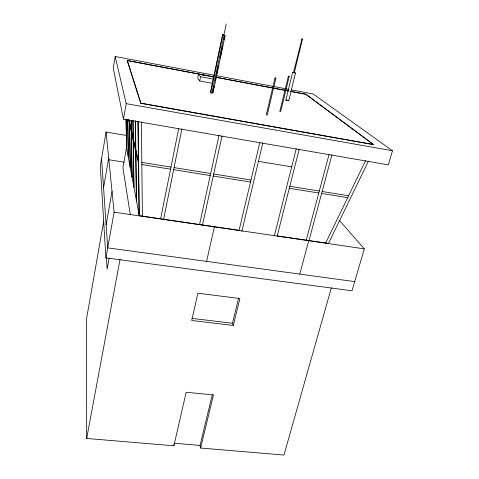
<?xml version="1.0" encoding="UTF-8"?>
<svg xmlns="http://www.w3.org/2000/svg" width="479" height="479" viewBox="0 0 479 479"><rect width="100%" height="100%" fill="white"/><g stroke="black" fill="none" stroke-linecap="round" stroke-linejoin="round"><path stroke-width="0.72" d="M214.161 75.233L115.188 56.504L113.248 68.012L123.462 119.181L388.349 164.872L392.481 150.759L313.134 93.962L291.136 89.801M126.66 135.509L106.087 132.048L100.297 166.027L105.907 257.864L352.005 290.795L364.297 248.852L339.437 220.49M103.572 187.684L108.703 158.1M344.934 139.569L140.85 103.308L127.234 60.474L213.903 76.832M103.745 221.07L86.519 318.942L86.693 438.459L173.895 445.793L186.157 392.247L213.466 394.965L200.617 448.039L283.963 455.05L331.372 287.783M123.462 119.181L126.205 103.662L115.188 56.504M106.122 224.849L112.044 191.456M105.907 257.864L114.122 212.173L106.087 132.048M126.037 119.361L126.528 147.736L122.935 167.698L130.276 214.664M109.122 258.211L107.14 269.168L106.404 257.427M140.85 103.308L127.234 60.474M86.693 438.459L120.073 259.151M160.621 218.795L178.751 128.396M163.638 219.238L181.876 128.935M214.041 78.394L212.682 76.832L198.51 74.155L197.659 78.311L199.665 80.951L212.622 83.37M199.665 80.951L200.533 76.724L198.51 74.155M222.567 34.877L210.443 92.447L211.892 93.058L212.933 93.136L225.136 35.518L222.567 34.877L225.136 35.518M210.646 92.71L222.801 35.051M223.777 35.542L226.226 23.95M211.892 93.058L224.082 35.374M212.88 92.142L214.113 86.316M215.346 80.49L215.963 77.58M216.268 76.119L218.424 65.928M220.124 57.917L222.741 45.541M223.974 39.715L224.591 36.799M199.563 224.507L219.011 135.341M202.521 224.938L222.064 135.868M206.599 261.378L214.358 226.872M259.84 142.443L239.105 230.309L139.263 215.664L126.528 147.736M266.246 115.026L274.988 77.969L275.455 78.011L275.898 78.173L267.144 115.229M241.835 231.429L262.833 142.904M279.802 111.589L288.346 76.173L288.783 76.221L289.214 76.371L280.658 111.781M200.617 448.039L200.036 445.422L212.281 394.732M285.873 100.063L292.585 72.395L294.765 72.736L295.489 73.053L288.747 100.716L285.873 100.063L286.604 100.033M233.315 325.463L239.871 298.537L197.869 293.184L191.75 320.493L233.315 325.463L232.495 323.265L238.656 297.914M293.489 72.61L301.95 38.955L302.453 39.098L294.262 72.772L293.489 72.586L294.262 72.772M305.722 94.165L373.668 144.676L305.722 94.165L290.292 91.255M274.323 235.812L296.25 148.771M299.171 149.286L277.239 235.902L328.504 243.422L368.441 161.166M306.219 240.153L329.055 154.442M299.788 274.108L308.727 240.703M309.003 240.56L331.923 154.933M325.702 243.009L365.597 160.645M295.489 73.053L292.585 72.395M289.214 76.371L288.4 76.215M275.898 78.173L275 77.987M174.188 443.231L200.036 445.422M191.893 318.385L232.495 323.265M354.7 281.61L107.703 247.865L101.572 158.561M114.122 212.173L364.297 248.852M141.82 162.393L170.985 167.099M174.069 167.596L210.688 173.512M213.7 173.997L250.972 180.014M289.801 186.283L319.301 191.043M322.133 191.504L348.58 195.773M141.838 164.56L170.572 169.183M173.649 169.674L210.239 175.565M213.251 176.044L250.493 182.038M289.298 188.277L318.774 193.019M321.607 193.474L347.664 197.665M108.847 159.729L124.127 162.183M258.462 161.333L291.687 166.884M126.205 103.662L392.481 150.759M140.874 103.159L373.71 144.538M346.407 139.832L373.668 144.676M216.358 75.646L288.939 89.381M216.107 77.251L288.825 90.974M127.216 60.588L206.539 75.556M210.209 76.251L213.885 76.945M216.089 77.358L288.065 90.944M290.268 91.363L305.692 94.273M200.533 76.724L213.508 79.167M288.041 100.362L288.747 100.716M302.441 39.086L301.656 38.919M129.132 120.325L129.456 121.744M129.593 122.349L131.27 129.677M131.42 130.33L133.126 137.814M133.288 138.527L135.671 148.939M135.85 149.729L138.425 160.992M128.516 119.277L129.486 123.57M129.623 124.181L131.3 131.569M131.45 132.234L133.156 139.778M133.318 140.497L135.695 151.005M135.874 151.801L138.449 163.159M173.673 444.482L173.895 445.793M126.151 119.684L126.648 148.352M129.558 120.109L130.318 167.931M129.432 120.253L130.18 167.195M127.761 119.385L128.402 157.717M127.653 119.63L128.276 157.046M133.036 120.642L133.988 187.511M132.881 120.732L133.827 186.654M131.27 120.636L132.132 177.601M131.132 120.75L131.982 176.805M138.138 121.295L139.263 215.664M137.946 121.337L139.066 214.604M135.473 120.87L136.527 201.042M135.3 120.912L136.347 200.09M141.395 121.84L142.377 216.119"/></g></svg>
